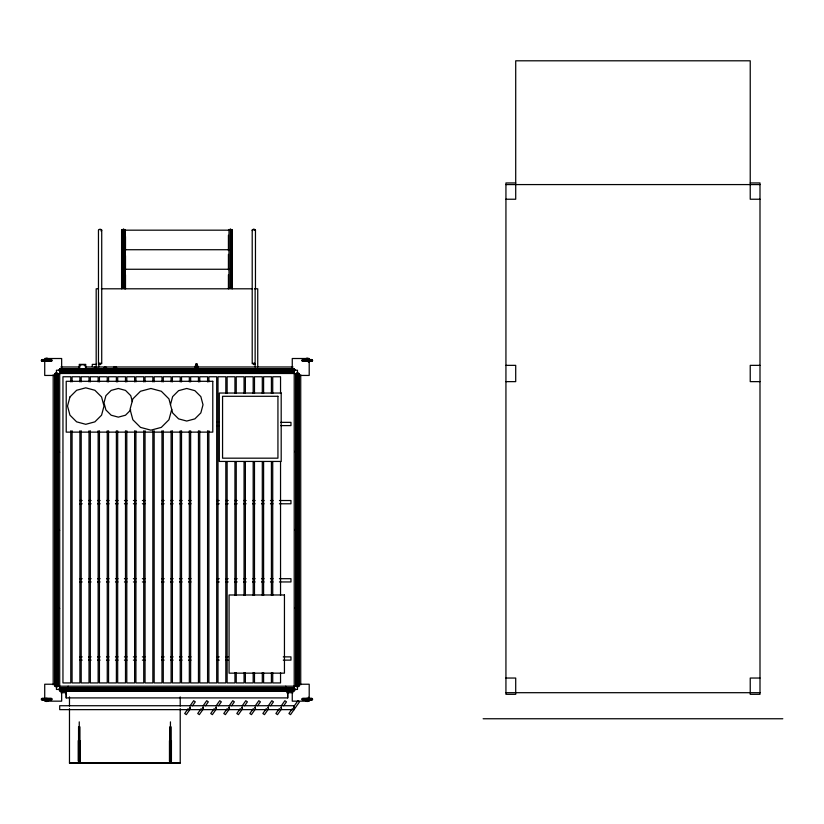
<?xml version="1.0" encoding="UTF-8"?>
<svg xmlns="http://www.w3.org/2000/svg" width="824" height="824" viewBox="0 0 824 824"><rect width="100%" height="100%" fill="white"/><g stroke="black" fill="none" stroke-linecap="round" stroke-linejoin="round"><path stroke-width="1.24" d="M66.157 694.004L66.188 690.615M66.27 694.004L66.219 697.907L287.71 697.907L287.731 690.615M287.679 690.615L287.71 697.907M170.444 404.759L172.628 396.622L178.592 390.658L186.729 388.475L194.876 390.658L200.84 396.622L203.013 404.759L200.84 412.906L194.876 418.87L186.729 421.043L178.592 418.87L172.628 412.906L168.951 398.898L161.329 391.266L150.905 388.475L140.482 391.266L132.849 398.898L130.058 409.322L132.849 419.746L140.482 427.378L150.905 430.169L161.329 427.378L168.951 419.746L171.752 409.322M57.186 374.23L57.484 373.488L56.444 372.448L55.404 373.488L55.702 374.23M55.702 424.875L55.702 426.348M57.186 426.348L57.186 424.875M99.447 363.075L100.085 364.63L100.734 363.075M55.702 476.983L55.702 478.456M57.186 478.456L57.186 476.983M55.702 529.101L55.702 530.574M57.186 530.574L57.186 529.101M55.702 581.219L55.702 582.692M57.186 582.692L57.186 581.219M55.702 633.326L55.702 634.81M57.186 634.81L57.186 633.326M55.702 685.444L55.404 686.186L56.444 687.226L57.186 686.917L57.186 685.444M252.917 230.174L253.833 229.268L254.74 230.174M253.184 363.075L253.833 364.63L254.472 363.075M296.434 373.488L297.474 372.448L298.515 373.488M298.515 686.186L297.474 687.226L296.434 686.186M195.721 365.671L196.503 364.908L197.286 365.671L195.947 366.216L195.721 364.373M188.15 708.599L184.71 713.522L186.306 714.645L190.447 708.733M190.22 705.643L193.671 700.719L195.278 701.842L192.517 705.777M201.18 708.599L197.729 713.522L199.336 714.645L203.477 708.733M203.25 705.643L206.7 700.719L208.307 701.842L205.547 705.777M214.209 708.599L210.759 713.522L212.365 714.645L216.506 708.733M216.279 705.643L219.73 700.719L221.326 701.842L218.576 705.777M227.239 708.599L223.788 713.522L225.395 714.645L229.536 708.733M229.309 705.643L232.759 700.719L234.356 701.842L231.595 705.777M240.268 708.599L236.818 713.522L238.424 714.645L242.555 708.733M242.338 705.643L245.789 700.719L247.385 701.842L244.625 705.777M253.298 708.599L249.847 713.522L251.454 714.645L255.584 708.733M255.368 705.643L258.818 700.719L260.415 701.842L257.654 705.777M266.327 708.599L262.877 713.522L264.483 714.645L268.614 708.733M268.397 705.643L271.848 700.719L273.444 701.842L270.684 705.777M279.357 708.599L275.906 713.522L277.503 714.645L281.643 708.733M281.427 705.643L284.877 700.719L286.474 701.842L283.714 705.777M292.386 708.599L288.936 713.522L290.532 714.645L299.503 701.842L297.907 700.719L293.766 706.631M125.495 274.783L125.495 288.802L123.538 287.823L121.591 288.802L121.591 230.174L123.538 229.196L125.495 230.174M228.423 230.174L230.38 229.196L232.337 230.174L232.337 288.802L230.38 287.823L228.423 288.802L228.423 274.783M231.76 230.875L232.337 230.174M80.216 740.621L80.216 761.098L79.248 761.541L78.558 760.789M171.423 740.621L171.423 761.098L169.466 761.098L170.444 760.665M130.738 409.971L125.495 415.214L118.326 417.14L111.168 415.214L105.915 409.971L103.999 402.802L105.915 395.644L111.168 390.391L118.326 388.475L125.495 390.391L130.738 395.644L132.345 401.618M99.447 229.525L100.734 229.525M59.699 369.193L58.659 370.233L59.699 371.274M293.478 369.502L294.961 369.502L295.26 370.233L294.219 371.274L293.478 370.975M59.699 688.401L58.659 689.441L59.699 690.481M293.478 688.699L294.961 688.699L295.26 689.441L294.961 690.182L293.478 690.182M46.185 359.614L47.164 359.614M47.164 361.314L46.185 361.314M306.765 359.614L307.733 359.614M307.733 361.314L306.765 361.314M46.185 698.371L47.164 698.371M47.164 700.06L46.185 700.06M306.765 698.371L307.733 698.371M307.733 700.06L306.765 700.06M515.711 182.949L505.936 182.949L505.936 694.323L515.711 694.323L515.711 678.039L505.936 678.039M750.231 182.949L759.996 182.949L759.996 694.323L750.231 694.323L750.231 678.039L759.996 678.039M505.936 184.576L759.996 184.576M505.936 199.233L515.711 199.233L515.711 60.801L750.231 60.801L750.231 199.233L759.996 199.233M229.072 230.174L124.846 230.174L124.846 288.802M124.846 249.724L229.072 249.724M124.846 269.263L229.072 269.263M98.262 288.802L96.181 288.802L96.181 366.979M101.352 288.802L252.566 288.802M254.616 288.802L257.737 288.802L257.737 366.979M42.117 359.552L51.232 359.552M302.686 359.552L311.812 359.552M41.468 359.82L51.881 359.82M302.048 359.82L312.451 359.82M41.2 360.459L52.149 360.459M301.78 360.459L312.718 360.459M41.468 361.108L51.881 361.108M302.048 361.108L312.451 361.108M42.117 361.376L51.232 361.376M302.686 361.376L311.812 361.376M255.461 363.724L252.206 363.724L252.206 230.174M96.614 364.373L92.278 364.373L92.278 366.608M505.936 365.351L515.711 365.351L515.711 381.636L505.936 381.636M759.996 365.351L750.231 365.351L750.231 381.636L759.996 381.636M60.883 366.979L80.124 366.979M85.253 366.979L293.035 366.979M59.699 368.915L294.219 368.915M59.699 369.729L294.219 369.729M60.286 370.233L56.444 370.233L56.444 374.096M294.91 370.233L297.474 370.233L297.474 372.808M59.699 370.738L294.219 370.738M59.699 371.552L294.219 371.552M55.61 375.445L44.723 375.445L44.723 358.512L61.656 358.512L61.656 368.184M298.319 375.445L309.206 375.445L309.206 358.512L292.262 358.512L292.262 368.184M216.671 422.352L219.236 422.352M280.716 422.352L290.965 422.352L290.965 425.606L280.716 425.606M216.671 425.606L219.236 425.606M79.609 500.518L82.173 500.518M88.58 500.518L91.134 500.518M97.541 500.518L100.106 500.518M106.512 500.518L109.067 500.518M115.473 500.518L118.038 500.518M124.445 500.518L127.009 500.518M133.406 500.518L135.97 500.518M142.377 500.518L144.942 500.518M161.586 500.518L164.151 500.518M170.558 500.518L173.122 500.518M179.519 500.518L182.083 500.518M188.49 500.518L191.055 500.518M216.671 500.518L219.236 500.518M225.632 500.518L228.197 500.518M234.603 500.518L237.168 500.518M243.564 500.518L246.129 500.518M252.535 500.518L255.1 500.518M261.496 500.518L264.061 500.518M270.468 500.518L273.032 500.518M279.439 500.518L290.965 500.518L290.965 503.783L279.439 503.783M79.609 503.783L82.173 503.783M88.58 503.783L91.134 503.783M97.541 503.783L100.106 503.783M106.512 503.783L109.067 503.783M115.473 503.783L118.038 503.783M124.445 503.783L127.009 503.783M133.406 503.783L135.97 503.783M142.377 503.783L144.942 503.783M161.586 503.783L164.151 503.783M170.558 503.783L173.122 503.783M179.519 503.783L182.083 503.783M188.49 503.783L191.055 503.783M216.671 503.783L219.236 503.783M225.632 503.783L228.197 503.783M234.603 503.783L237.168 503.783M243.564 503.783L246.129 503.783M252.535 503.783L255.1 503.783M261.496 503.783L264.061 503.783M270.468 503.783L273.032 503.783M79.609 578.695L82.173 578.695M88.58 578.695L91.134 578.695M97.541 578.695L100.106 578.695M106.512 578.695L109.067 578.695M115.473 578.695L118.038 578.695M124.445 578.695L127.009 578.695M133.406 578.695L135.97 578.695M142.377 578.695L144.942 578.695M161.586 578.695L164.151 578.695M170.558 578.695L173.122 578.695M179.519 578.695L182.083 578.695M188.49 578.695L191.055 578.695M216.671 578.695L219.236 578.695M225.632 578.695L228.197 578.695M234.603 578.695L237.168 578.695M243.564 578.695L246.129 578.695M252.535 578.695L255.1 578.695M261.496 578.695L264.061 578.695M270.468 578.695L273.032 578.695M279.439 578.695L290.965 578.695L290.965 581.95L279.439 581.95M79.609 581.95L82.173 581.95M88.58 581.95L91.134 581.95M97.541 581.95L100.106 581.95M106.512 581.95L109.067 581.95M115.473 581.95L118.038 581.95M124.445 581.95L127.009 581.95M133.406 581.95L135.97 581.95M142.377 581.95L144.942 581.95M161.586 581.95L164.151 581.95M170.558 581.95L173.122 581.95M179.519 581.95L182.083 581.95M188.49 581.95L191.055 581.95M216.671 581.95L219.236 581.95M225.632 581.95L228.197 581.95M234.603 581.95L237.168 581.95M243.564 581.95L246.129 581.95M252.535 581.95L255.1 581.95M261.496 581.95L264.061 581.95M270.468 581.95L273.032 581.95M79.609 656.872L82.173 656.872M88.58 656.872L91.134 656.872M97.541 656.872L100.106 656.872M106.512 656.872L109.067 656.872M115.473 656.872L118.038 656.872M124.445 656.872L127.009 656.872M133.406 656.872L135.97 656.872M142.377 656.872L144.942 656.872M161.586 656.872L164.151 656.872M170.558 656.872L173.122 656.872M179.519 656.872L182.083 656.872M188.49 656.872L191.055 656.872M216.671 656.872L219.236 656.872M225.632 656.872L228.197 656.872M283.281 656.872L290.965 656.872L290.965 660.127L283.281 660.127M79.609 660.127L82.173 660.127M88.58 660.127L91.134 660.127M97.541 660.127L100.106 660.127M106.512 660.127L109.067 660.127M115.473 660.127L118.038 660.127M124.445 660.127L127.009 660.127M133.406 660.127L135.97 660.127M142.377 660.127L144.942 660.127M161.586 660.127L164.151 660.127M170.558 660.127L173.122 660.127M179.519 660.127L182.083 660.127M188.49 660.127L191.055 660.127M216.671 660.127L219.236 660.127M225.632 660.127L228.197 660.127M55.61 684.229L44.723 684.229L44.723 701.162L61.656 701.162L61.656 691.49M298.319 684.229L309.206 684.229L309.206 701.162L292.262 701.162L292.262 691.49M59.699 688.122L294.219 688.122M59.699 688.936L294.219 688.936M60.286 689.441L56.444 689.441L56.444 685.578M294.91 689.441L297.474 689.441L297.474 686.866M59.699 689.946L294.219 689.946M59.699 690.759L294.219 690.759M60.883 692.696L66.013 692.696M286.628 692.696L293.035 692.696M505.936 692.696L759.996 692.696M42.117 698.299L51.232 698.299M302.686 698.299L311.812 698.299M41.468 698.567L51.881 698.567M302.048 698.567L312.451 698.567M41.2 699.216L52.149 699.216M301.78 699.216L312.718 699.216M41.468 699.854L51.881 699.854M302.048 699.854L312.451 699.854M42.117 700.122L51.232 700.122M302.686 700.122L311.812 700.122M483.142 718.755L782.8 718.755M69.474 762.911L180.219 762.911M79.248 760.665L80.216 761.098M121.591 230.174L122.158 230.875M66.219 697.907L66.239 690.615M300.729 374.776L300.729 684.899M298.793 373.488L298.793 686.186M297.979 373.488L297.979 686.186M296.97 373.488L296.97 686.186M296.156 373.488L296.156 686.186M285.753 686.186L285.753 687.618M280.541 393.47L280.541 376.753L272.723 376.753L272.723 393.47M280.541 461.656L280.541 595.443M280.541 672.631L280.541 682.931L272.723 682.931L272.723 672.631M272.723 461.656L272.723 595.443M271.415 393.47L271.415 376.753L263.598 376.753L263.598 393.47M271.415 461.656L271.415 595.443M271.415 672.631L271.415 682.931L263.598 682.931L263.598 672.631M263.598 461.656L263.598 595.443M262.3 393.47L262.3 376.753L254.482 376.753L254.482 393.47M262.3 461.656L262.3 595.443M262.3 672.631L262.3 682.931L254.482 682.931L254.482 672.631M255.461 230.174L255.461 288.802M255.131 288.802L255.131 366.979M254.482 461.656L254.482 595.443M253.174 393.47L253.174 376.753L245.367 376.753L245.367 393.47M253.174 461.656L253.174 595.443M253.174 672.631L253.174 682.931L245.367 682.931L245.367 672.631M245.367 461.656L245.367 595.443M244.058 393.47L244.058 376.753L236.241 376.753L236.241 393.47M244.058 461.656L244.058 595.443M244.058 672.631L244.058 682.931L236.241 682.931L236.241 672.631M236.241 461.656L236.241 595.443M234.943 393.47L234.943 376.753L227.125 376.753L227.125 393.47M234.943 461.656L234.943 595.443M234.943 672.631L234.943 682.931L227.125 682.931L227.125 461.656M231.76 229.484L231.76 288.112M230.38 229.196L230.38 287.823M229 229.484L229 288.112M228.423 235.273L228.423 250.568M228.423 254.389L228.423 269.685M225.817 393.47L225.817 376.753L218 376.753L218 682.931L225.817 682.931L225.817 461.656M208.884 381.893L208.884 376.753L216.702 376.753L216.702 682.931L208.884 682.931L208.884 430.777M207.576 381.893L207.576 376.753L199.758 376.753L199.758 381.893M207.576 430.777L207.576 682.931L199.758 682.931L199.758 430.777M198.46 381.893L198.46 376.753L190.643 376.753L190.643 381.893M198.46 430.777L198.46 682.931L190.643 682.931L190.643 430.777M197.678 368.802L197.678 365.671L195.329 365.671L195.329 368.802M197.451 365.671L197.451 368.802M197.286 364.373L197.286 365.671M197.06 363.817L197.06 366.216M196.864 365.671L196.864 368.802M196.503 363.59L196.503 364.908M196.503 365.156L196.503 366.443M196.143 365.671L196.143 368.802M195.947 363.817L195.947 366.216M195.556 365.671L195.556 368.802M189.335 381.893L189.335 376.753L181.517 376.753L181.517 381.893M189.335 430.777L189.335 682.931L181.517 682.931L181.517 430.777M180.219 381.893L180.219 376.753L172.401 376.753L172.401 381.893M180.219 430.777L180.219 682.931L172.401 682.931L172.401 430.777M180.219 696.908L180.219 706.086M180.219 708.619L180.219 763.199L69.474 763.199L69.474 708.619M171.093 381.893L171.093 376.753L163.276 376.753L163.276 381.893M171.093 430.777L171.093 682.931L163.276 682.931L163.276 430.777M171.135 726.861L171.135 761.407M170.444 721.865L170.444 761.541M169.754 726.861L169.754 761.407M169.466 740.621L169.466 761.098M161.978 381.893L161.978 376.753L154.16 376.753L154.16 381.893M161.978 430.777L161.978 682.931L154.16 682.931L154.16 430.777M152.852 381.893L152.852 376.753L145.045 376.753L145.045 381.893M152.852 430.777L152.852 682.931L145.045 682.931L145.045 430.777M143.737 381.893L143.737 376.753L135.919 376.753L135.919 381.893M143.737 430.777L143.737 682.931L135.919 682.931L135.919 430.777M134.621 381.893L134.621 376.753L126.803 376.753L126.803 381.893M134.621 430.777L134.621 682.931L126.803 682.931L126.803 430.777M125.495 236.55L125.495 250.568M125.495 255.667L125.495 269.685M125.495 381.893L125.495 376.753L117.678 376.753L117.678 381.893M125.495 430.777L125.495 682.931L117.678 682.931L117.678 430.777M124.929 229.484L124.929 288.225M123.538 229.196L123.538 287.823M122.158 229.484L122.158 288.225M116.38 381.893L116.38 376.753L108.562 376.753L108.562 381.893M116.38 430.777L116.38 682.931L108.562 682.931L108.562 430.777M107.254 381.893L107.254 376.753L99.436 376.753L99.436 381.893M107.254 430.777L107.254 682.931L99.436 682.931L99.436 430.777M101.723 230.174L101.723 363.724L98.458 363.724L98.458 230.174A1.627 0.824 0 0 1 100.909 229.463A1.627 0.824 0 0 1 100.909 230.885M98.787 363.137L98.787 366.979M98.138 381.893L98.138 376.753L90.321 376.753L90.321 381.893M98.138 430.777L98.138 682.931L90.321 682.931L90.321 430.777M89.013 381.893L89.013 376.753L81.195 376.753L81.195 381.893M89.013 430.777L89.013 682.931L81.195 682.931L81.195 430.777M85.758 366.608L85.758 364.373L79.248 364.373L79.248 366.608M79.938 726.861L79.938 761.407M79.897 381.893L79.897 376.753L72.079 376.753L72.079 381.893M79.897 430.777L79.897 682.931L72.079 682.931L72.079 430.777M79.248 721.865L79.248 761.541M78.558 726.861L78.558 761.407M78.27 740.621L78.27 761.098M70.771 381.893L70.771 376.753L62.954 376.753L62.954 682.931L70.771 682.931L70.771 430.777M69.474 696.908L69.474 706.086M68.165 686.186L68.165 687.618M57.762 373.488L57.762 686.186M56.949 373.488L56.949 686.186M55.939 373.488L55.939 686.186M55.126 373.488L55.126 686.186M53.189 374.776L53.189 684.899M113.66 369.09A1.627 1.627 0 0 1 114.031 367.03A1.627 1.627 0 0 1 116.122 367.03A1.627 1.627 0 0 1 116.483 369.09M104.174 368.936A1.298 1.298 0 0 1 104.463 367.288A1.298 1.298 0 0 1 106.141 367.288A1.298 1.298 0 0 1 106.43 368.936M94.4 368.936A1.298 1.298 0 0 1 94.688 367.288A1.298 1.298 0 0 1 96.367 367.288A1.298 1.298 0 0 1 96.655 368.936M78.919 368.276A3.584 3.584 0 0 1 82.503 364.702A3.584 3.584 0 0 1 86.087 368.276M252.422 230.586A1.627 0.824 0 0 1 252.783 229.546A1.627 0.824 0 0 1 254.874 229.546A1.627 0.824 0 0 1 255.244 230.586M45.536 358.492A2.276 2.276 0 0 1 47.813 358.492M309.227 361.602A2.276 2.276 0 0 1 308.392 362.436M306.106 358.492A2.276 2.276 0 0 1 309.227 359.326M309.227 700.349A2.276 2.276 0 0 1 306.106 701.183M308.392 697.238A2.276 2.276 0 0 1 309.227 698.072M47.813 701.183A2.276 2.276 0 0 1 45.536 701.183M69.958 396.941L67.516 406.067L69.958 415.183L76.642 421.857L85.758 424.308L94.884 421.857L101.558 415.183L103.999 406.067L101.558 396.941L94.884 390.267L85.758 387.826L76.642 390.267L69.958 396.941M189.994 707.157L189.994 708.207L189.994 707.157M203.013 707.157L203.013 708.207L203.013 707.157M216.043 707.157L216.043 708.207L216.043 707.157M229.072 707.157L229.072 708.207L229.072 707.157M242.102 707.157L242.102 708.207L242.102 707.157M255.131 707.157L255.131 708.207L255.131 707.157M268.161 707.157L268.161 708.207L268.161 707.157M281.19 707.157L281.19 708.207L281.19 707.157M294.219 707.157L294.219 708.207L294.219 707.157M294.219 368.606L59.699 368.606L59.699 371.861L294.219 371.861L294.219 368.606M137.484 372.057L60.09 372.057L60.09 373.488L137.484 373.488L137.484 372.057M215.651 372.057L138.267 372.057L138.267 373.488L215.651 373.488L215.651 372.057M293.828 372.057L216.434 372.057L216.434 373.488L293.828 373.488L293.828 372.057M58.071 373.488L54.817 373.488L54.817 686.186L58.071 686.186L58.071 373.488M299.102 373.488L295.847 373.488L295.847 686.186L299.102 686.186L299.102 373.488M59.699 373.88L58.267 373.88L58.267 451.274L59.699 451.274L59.699 373.88M295.651 373.88L294.219 373.88L294.219 451.274L295.651 451.274L295.651 373.88M212.788 381.306L66.219 381.306L66.219 432.126L212.788 432.126L212.788 381.306M281.19 393.038L219.308 393.038L219.308 461.44L281.19 461.44L281.19 393.038M277.935 396.293L222.562 396.293L222.562 458.175L277.935 458.175L277.935 396.293M59.699 452.057L58.267 452.057L58.267 529.451L59.699 529.451L59.699 452.057M295.651 452.057L294.219 452.057L294.219 529.451L295.651 529.451L295.651 452.057M59.699 530.234L58.267 530.234L58.267 607.618L59.699 607.618L59.699 530.234M295.651 530.234L294.219 530.234L294.219 607.618L295.651 607.618L295.651 530.234M284.445 594.98L229.072 594.98L229.072 673.156L284.445 673.156L284.445 594.98M59.699 608.4L58.267 608.4L58.267 685.795L59.699 685.795L59.699 608.4M295.651 608.4L294.219 608.4L294.219 685.795L295.651 685.795L295.651 608.4M294.219 686.186L59.699 686.186L59.699 687.618L294.219 687.618L294.219 686.186M294.219 687.813L59.699 687.813L59.699 691.068L294.219 691.068L294.219 687.813M294.219 705.725L59.699 705.725L59.699 709.639L294.219 709.639L294.219 705.725"/></g></svg>
